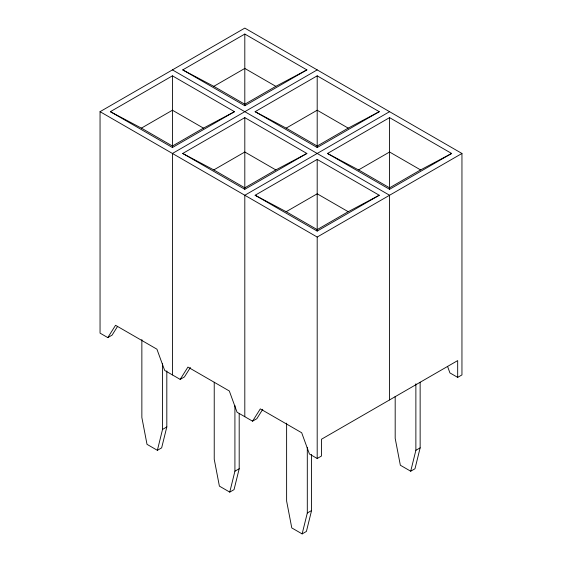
<?xml version="1.0" encoding="UTF-8"?>
<svg xmlns="http://www.w3.org/2000/svg" width="562" height="562" viewBox="0 0 562 562"><rect width="100%" height="100%" fill="white"/><g stroke="black" fill="none" stroke-linecap="round" stroke-linejoin="round"><path stroke-width="0.84" d="M172.429 75.842L172.429 147.511L234.495 111.676L172.429 75.842L110.363 111.676L172.429 147.511M244.807 117.634L244.807 189.296L306.873 153.468L244.807 117.634L182.741 153.468L244.807 189.296M244.807 105.719L244.807 104.251L275.83 86.344L306.873 69.892L244.807 34.057L182.741 69.892L244.807 105.719L306.873 69.892M317.193 159.418L317.193 231.087L379.259 195.253L317.193 159.418L255.127 195.253L317.193 231.087M317.193 147.511L317.193 146.036L348.208 128.129L379.259 111.676L317.193 75.842L255.127 111.676L317.193 147.511L379.259 111.676M389.571 189.296L389.571 187.827L420.594 169.921L451.637 153.468L389.571 117.634L327.505 153.468L389.571 189.296L451.637 153.468M141.856 339.567L141.856 417.482L147.012 444.338L157.381 450.324L162.537 429.424L162.537 363.762M166.816 370.927L166.816 426.951L161.652 447.858L157.381 450.324M214.234 382.23L214.234 459.266L219.391 486.123L229.76 492.108L234.916 471.209L234.916 405.553M239.194 413.59L239.194 468.743L234.038 489.642L229.76 492.108M286.62 423.144L286.62 501.058L291.776 527.915L302.138 533.9L307.302 513.001L307.302 447.338M311.573 454.503L311.573 510.528L306.416 531.434L302.138 533.9M395.184 396.351L395.184 438.374L400.348 465.231L410.71 471.216L415.873 450.317L415.873 383.783M420.144 382.188L420.144 447.851L414.988 468.75L410.71 471.216M447.542 366.368L449.923 372.908L457.679 377.383L461.95 374.917L461.95 153.468L244.807 28.1L100.05 111.676L100.05 333.125L107.799 337.6L115.547 325.293L156.924 349.185L164.68 370.442L180.177 379.392L184.455 376.926L190.385 367.513M117.542 326.445L112.077 335.135L107.799 337.6M180.177 379.392L187.933 367.084L229.31 390.976L237.059 412.227L252.563 421.177L256.834 418.711L262.763 409.298M252.563 421.177L260.311 408.876L301.689 432.761L309.437 454.019L317.193 458.494L321.464 456.028L321.464 439.245L457.679 360.6L457.679 377.383M110.363 111.676L141.406 128.129L172.429 110.222L203.451 128.129L234.495 111.676M182.741 69.892L213.792 86.344L244.807 68.431L275.83 86.344M203.451 128.129L172.429 146.036L141.406 128.129M317.193 69.892L172.429 153.468L172.429 374.917M182.741 153.468L213.792 169.921L244.807 152.007L275.83 169.921L306.873 153.468M255.127 111.676L286.17 128.129L317.193 110.222L348.208 128.129M275.83 169.921L244.807 187.827L213.792 169.921M389.571 111.676L244.807 195.253L244.807 416.702M255.127 195.253L286.17 211.705L317.193 193.799L348.208 211.705L379.259 195.253M327.505 153.468L358.549 169.921L389.571 152.007L420.594 169.921M348.208 211.705L317.193 229.619L286.17 211.705M100.05 111.676L317.193 237.045L461.95 153.468M162.537 429.424L166.816 426.951M234.916 471.209L239.194 468.743M307.302 513.001L311.573 510.528M415.873 450.317L420.144 447.851M213.792 86.344L244.807 104.251M286.17 128.129L317.193 146.036M358.549 169.921L389.571 187.827M172.429 69.892L389.571 195.253L389.571 399.926M389.571 117.634L389.571 187.905M317.193 75.842L317.193 146.113M317.193 237.045L317.193 458.494M244.807 34.057L244.807 104.321"/></g></svg>
